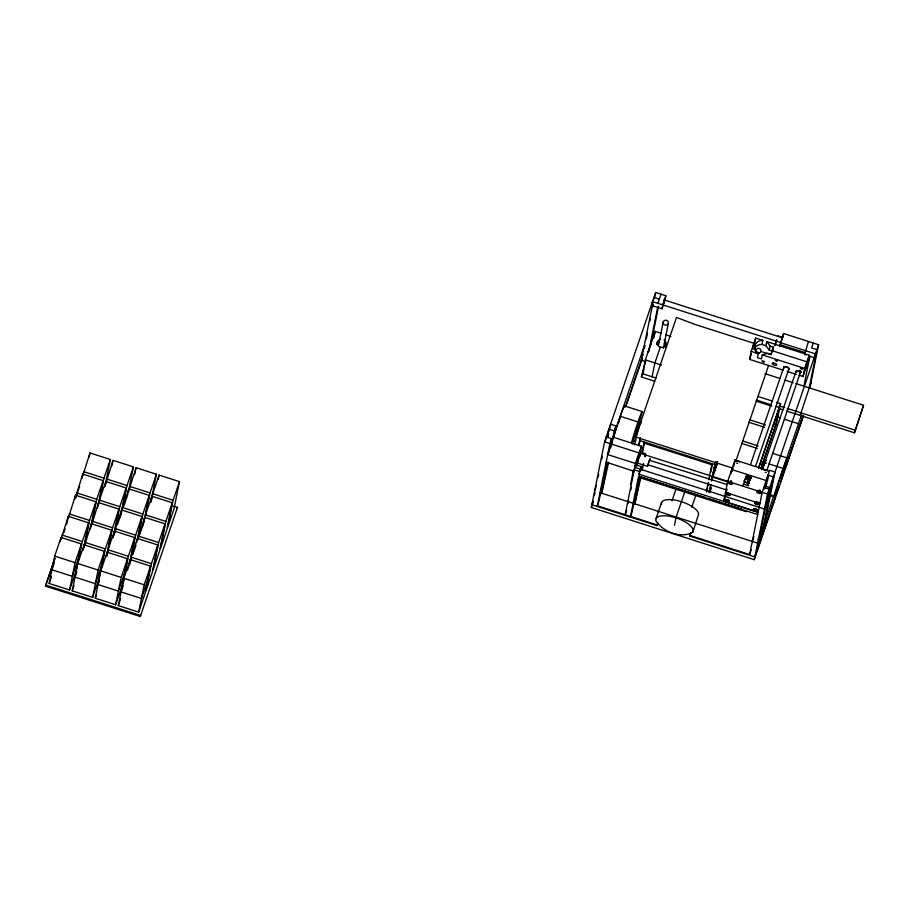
<?xml version="1.0" encoding="UTF-8"?>
<svg xmlns="http://www.w3.org/2000/svg" width="909" height="909" viewBox="0 0 909 909"><rect width="100%" height="100%" fill="white"/><g stroke="black" fill="none" stroke-linecap="round" stroke-linejoin="round"><path stroke-width="1.36" d="M638.073 460.533L637.016 464.34L637.527 463.363M639.97 455.898L640.47 453.773L639.391 456.511M727.143 484.577L649.64 460.329M731.95 471.248L732.211 470.339M781.092 342.102L781.24 341.045M782.194 338.739L782.41 337.784L663.797 299.8M766.242 480.77L766.344 480.509M766.412 482.224C767.514 479.293 766.173 483.009 765.889 481.781M766.81 502.245L768.15 498.155L766.173 504.131M656.059 518.596L655.764 520.596C662.434 531.765 681.307 539.026 692.851 532.151L698.68 513.971A19.623 7.613 18.9 0 0 683.557 502.382L678.682 500.859A19.623 7.613 18.9 0 0 661.604 502.416L656.059 518.596A19.623 7.613 18.9 0 1 673.137 517.039L678.023 518.562A19.623 7.613 18.9 0 1 693.147 530.152L692.851 532.151M661.309 504.415L661.604 502.416M173.483 506.086L177.494 507.37L140.293 616.507L45.45 586.135L54.801 558.376M49.177 583.464L54.688 556.126L61.085 537.458L81.446 543.98L75.936 571.318L69.55 589.986L49.177 583.464L51.461 576.795M60.255 541.559L61.085 537.458M61.096 539.105L68.311 516.335L88.673 522.857L83.719 547.457M66.652 524.538L68.311 516.335M68.323 517.982L75.538 495.212L95.911 501.734L90.252 529.186M74.708 499.314L75.538 495.212M75.277 498.223L82.764 474.089L103.137 480.611L98.172 505.211M81.935 478.191L82.764 474.089M82.776 475.737L89.991 452.966L110.364 459.488L104.853 486.826M89.162 457.068L89.991 452.966M69.55 589.986L75.061 562.648L81.446 543.98M92.593 597.372L98.104 570.034L77.731 563.512L84.128 544.832L104.49 551.354L98.979 578.692L92.593 597.372L72.22 590.85L82.287 541.525L88.673 522.857M83.026 550.309L84.128 544.832M83.855 547.854L91.355 523.709L111.716 530.231L106.489 556.206M84.276 546.377L89.514 520.403L95.911 501.734M91.082 526.731L98.581 502.586L118.954 509.108L113.011 537.923M91.786 523.891L96.74 499.28L103.137 480.611M97.479 508.063L98.581 502.586M98.32 505.609L103.967 478.157L110.364 459.488M105.546 484.486L113.034 460.34L133.407 466.862L128.169 492.837M111.932 465.806L113.034 460.34M115.636 604.746L121.147 577.408L100.774 570.886L107.171 552.217L127.533 558.74L122.022 586.078L115.636 604.746L95.263 598.224L105.33 548.911L111.716 530.231M106.342 556.319L107.171 552.217M106.626 556.603L108.001 549.763L114.398 531.095L134.759 537.617L129.248 564.955M107.319 553.751L112.557 527.788L118.954 509.108M113.852 535.481L115.227 528.64L121.624 509.972L141.997 516.494L136.611 542.571M114.545 532.629L119.783 506.665L126.181 487.985L105.808 481.463L99.422 500.143L119.783 506.665M120.249 516.801L121.624 509.972M120.942 513.96L126.181 487.985M121.079 514.358L127.01 485.542L133.407 466.862M128.294 491.576L128.851 488.849L149.224 495.371L143.713 522.709M128.862 490.496L136.077 467.726L156.45 474.248L150.939 501.586M134.702 474.555L136.077 467.726M138.679 612.132L144.19 584.794L123.817 578.272L130.214 559.592L150.576 566.114L145.065 593.452L138.679 612.132L118.306 605.61L128.374 556.285L134.759 537.617M129.112 565.057L130.214 559.592M129.396 565.341L131.044 557.149L137.441 538.469L157.802 544.991L152.292 572.329L145.906 591.009L151.417 563.671L157.802 544.991M141.997 516.494L135.6 535.162L130.089 562.501L131.464 558.501M137.452 540.116L144.667 517.346L165.04 523.868L159.518 551.206L153.132 569.886L158.643 542.548L165.04 523.868M137.873 538.651L142.827 514.039L149.224 495.371M143.008 525.55L144.667 517.346M144.679 518.994L150.053 492.917L156.45 474.248M150.792 501.688L151.894 496.223L172.267 502.745L166.756 530.083L160.359 548.763L165.87 521.425L172.267 502.745M151.076 501.973L152.735 493.769L159.12 475.1L179.493 481.622L173.983 508.96L167.586 527.629L173.096 500.291L179.493 481.622M158.291 479.202L159.12 475.1M140.293 616.507L140.509 615.438L45.666 585.066M177.278 508.438L177.494 507.37M803.567 415.618L754.277 559.671L591.327 507.483L604.553 441.876L655.662 292.493L665.82 295.743L665.036 299.64L661.911 308.776L651.753 305.526L652.537 301.629L780.888 342.557M594.486 495.235L595.009 492.61M596.327 486.065L596.463 485.383M598.145 477.077L598.701 474.316M601.769 459.102L602.326 456.341M605.394 441.126L606.223 436.968L611.575 438.683L608.814 452.398M607.257 437.309L608.916 429.128L614.257 430.843L610.984 447.08M608.11 436.502L608.666 433.775M609.212 431.048L610.587 424.23L615.938 425.946L613.677 437.127L607.712 454.58L635.516 463.476L625.017 515.369L626.699 510.46M593.134 501.075L591.873 504.745L657.002 525.607L657.139 524.925L597.361 505.779L609.894 443.581L611.575 438.683M606.701 462.84L599.031 500.882L597.361 505.779M607.973 462.011L601.576 493.723L608.564 462.499M619.029 422.106L620.211 416.277L640.993 422.935M653.469 299.993L653.991 297.391L659.332 299.106M642.993 355.362L643.129 354.68M644.447 348.136L644.97 345.511M646.322 338.807L647.447 333.251M649.912 321.025L650.458 318.309M652.651 307.435L653.196 304.72M654.571 297.925L655.662 292.493M654.639 381.212L641.424 376.985L645.81 360.646M661.07 333.273L655.116 331.365L645.356 359.873L642.561 373.747L656.105 378.087M648.81 351.306L657.718 307.14M650.662 345.545L658.571 306.322M653.707 338.296L655.116 331.365M661.911 308.776L665.82 295.743M657.343 341.898L656.821 344.534A4.5 4.136 11.4 0 1 659.014 342.159M652.105 376.803L654.9 362.93L660.286 347.193M658.502 345.306L663.229 321.877M630.664 484.156L633.528 469.942M638.402 445.808L640.39 437.774M639.163 444.615L640.254 439.172M628.085 503.597L628.642 500.848M630.846 489.86L631.403 487.122M636.766 466.01L637.311 463.295M640.186 452.341L641.413 446.228L613.609 437.32M641.947 452.534L643.867 442.99L711.77 464.738L708.747 479.725M663.32 348.306L668.32 323.502A2.682 2.466 11.4 0 0 665.195 320.263A2.682 2.466 11.4 0 0 663.809 324.308A2.682 2.466 11.4 0 0 668.32 323.502M642.39 452.909L644.583 442.001M758.129 512.381L639.004 474.237L641.231 466.59L635.891 464.885L635.596 466.351L636.482 463.738M639.425 475.555L632.039 512.176L630.369 517.073L638.572 476.384L757.686 514.528M639.004 474.237L641.231 466.59M665.899 344.636L665.377 347.272A4.5 4.136 11.4 0 0 664.399 343.193M640.3 476.714L634.732 504.336L640.856 477.339M641.686 469.805L642.799 464.283M642.254 470.43L643.64 463.522M645.038 456.613L645.595 453.852L640.254 452.137L639.379 454.693M674.455 525.379L676.137 517.062L685.443 489.86M770.116 494.86L775.4 496.553L775.263 497.234L754.834 556.933L689.704 536.083L690.738 532.799M706.27 491.996L708.191 482.452M706.986 491.042L707.532 488.349M708.066 485.656L708.611 482.974M710.804 472.089L712.201 465.169M708.952 492.826L710.599 484.633M715.508 462.045L711.372 480.816L712.645 477.1L728.314 482.122M712.883 474.782L715.338 462.613M709.668 491.849L711.043 485.008M715.713 461.874L712.417 478.179L717.44 463.51M715.872 461.704L713.667 472.6L717.326 461.931M783.138 370.145L749.55 359.385L751.175 351.317L755.697 338.091L762.821 340.375L761.992 344.466L759.992 344.568A7.863 7.238 11.4 0 0 754.22 349.317L756.095 349.908M752.629 348.738L753.436 344.704L755.049 345.227L754.22 349.317M754.618 343.477L755.697 338.091M723.678 501.348L727.711 481.316L735.017 459.977L769.469 471.01M730.904 473.703L731.734 469.544L766.912 480.759M733.768 466.158L735.017 459.977M762.821 340.375L760.822 340.477A7.863 7.238 11.4 0 0 756.754 352.362L758.288 353.601L757.47 357.692L761.412 358.953L762.242 354.862L767.662 353.237L770.923 354.283L773.377 347.124L770.116 346.079L766.764 341.636L765.946 345.727L769.287 350.17L772.548 351.215L773.377 347.124M769.287 350.17L770.116 346.079M743.471 484.179L743.267 485.213L746.823 474.384L746.619 475.407L750.902 476.736L747.959 485.349M771.536 353.771L772.15 350.704L806.908 361.827L805.283 369.895M747.312 482.804L747.982 479.441L744.937 478.998M750.891 476.771L751.107 475.748L747.743 485.554M779.717 346.568L783.626 333.535L818.611 344.738L809.805 388.416M783.626 333.535L782.388 337.955M760.799 468.578L775.741 424.889L779.263 407.402L775.809 406.3M761.708 465.908L762.526 461.852L766.401 463.09M765.73 460.908L765.867 460.227L764.833 463.522M689.851 535.39L749.618 554.535L762.162 492.348L769.707 470.294L775.059 472.01L762.378 534.878M776.547 402.414L780.536 403.687L776.797 422.242L761.492 466.987M764.514 488.894L768.037 475.191L773.377 476.907L760.697 539.776L758.026 538.923M768.037 475.191L765.798 486.281L771.139 487.997L766.946 500.257M767.503 480.713L768.628 475.168M754.277 559.671L767.514 494.053L818.611 344.738M804.545 354.521L808.453 341.489M782.99 469.317L783.172 468.453L768.98 463.908M799.045 375.235L803.011 376.508L804.647 368.44L809.169 355.214L766.764 341.636M806.976 366.077L809.169 355.214M803.886 386.132L809.862 356.51L808.408 360.748L809.351 356.067L814.703 357.771L816.146 353.533M800.17 415.413L810.908 382.95M814.703 357.771L815.487 353.874L780.501 342.67M809.226 387.848L816.93 349.635L811.589 347.931L813.26 343.023M786.774 411.129L854.494 432.809L863.55 405.244L795.841 383.564M863.55 405.244L854.494 432.809M639.891 455.875L640.061 455.023L639.663 455.773M726.348 491.462L726.7 490.076M638.902 455.557C640.584 448.239 633.971 468.828 636.823 462.056M766.207 480.986L766.082 481.429M648.503 463.249L648.128 464.851L726.893 490.076M649.594 460.84C651.844 452.739 646.015 470.055 648.276 464.874M763.162 467.646L764.742 461.454L761.515 469.737M664.047 302.083C665.911 295.664 661.775 308.003 663.638 303.311M654.207 334.796C655.844 328.978 651.98 340.977 654.037 335.353M638.129 458.125L638.55 456.772M638.391 459.499L637.425 463.09L647.651 466.374M638.277 459.647L638.732 458.25M648.571 462.761L648.912 461.704M781.422 340.432L782.41 337.784M780.876 481.634L787.512 458.715A19.623 0.92 -72.2 0 0 783.649 467.408L782.104 471.919A19.623 0.92 -72.2 0 0 775.843 492.951L775.513 495.473L779.343 486.133M638.97 427.753L634.959 441.524L635.914 439.717M637.243 460.863L637.686 459.522M638.732 458.443L639.175 456.909M732.211 470.578L731.984 471.203M75.345 498.337L76.708 494.337M45.45 586.135L55.04 558.126M63.71 532.776L65.084 528.765M75.583 498.087L79.685 486.076M54.222 563.125L51.938 569.795L72.3 576.317L78.697 557.649M76.799 571.841L74.981 577.181L95.343 583.703L101.74 565.023M72.22 590.85L74.049 585.51M98.104 570.034L104.49 551.354M128.851 488.849L122.465 507.517L142.827 514.039M114.727 532.663L116.102 528.663M117.466 524.663L120.67 515.323M123.783 506.211L127.896 494.201M99.388 580.556L98.024 584.555L118.386 591.077L124.783 572.409M95.263 598.224L96.638 594.225M121.147 577.408L127.533 558.74M151.894 496.223L145.508 514.892L165.87 521.425M122.863 583.623L124.226 579.624M127.43 570.284L128.794 566.284M132.828 554.501L136.02 545.161M138.236 538.707L143.247 524.038M123.351 585.271L121.067 591.941L141.429 598.463L147.826 579.783M118.306 605.61L120.59 598.94M144.19 584.794L150.576 566.114M651.753 305.526L653.207 301.288L641.311 360.271L643.981 361.123M614.257 430.843L615.938 425.946M657.889 303.333L661.013 294.198M594.656 490.962L595.906 487.292M612.95 437.502L644.095 346.488M625.301 407.05L642.152 357.816M591.327 507.483L593.145 502.143M626.006 406.118L642.436 358.101M641.424 376.985L643.89 369.861M634.323 444.876L635.652 440.706M635.516 463.476L641.413 446.228M640.652 450.012L639.345 453.83L640.413 454.17M638.572 457.045L634.209 469.783L639.561 471.498M632.448 475.305L633.721 471.589M633.914 471.248L606.178 462.147M644.754 456.307L645.595 453.852M640.845 469.43L634.743 467.26L636.005 463.601L637.073 463.942M657.002 525.607L657.889 523.016M671.978 500.882L676.069 488.928M691.76 507.211L695.851 495.257M749.55 359.385L751.357 354.101M689.704 536.083L690.59 533.492M713.906 472.35L717.565 461.67M710.031 491.917L711.395 487.917M774.9 345.034L776.684 339.807M774.968 345.59L776.763 340.375M735.654 461.647L768.571 365.475M726.757 488.644L725.484 492.394L759.924 503.427M725.859 494.882L723.723 501.132L758.163 512.165M780.876 342.375L780.104 344.636L804.931 352.59M750.459 464.647L783.842 367.1M755.549 466.283L788.932 368.724A2.682 1.034 18.9 0 0 785.921 366.713A2.682 1.034 18.9 0 0 784.081 367.713M758.629 467.703L780.536 403.687M758.674 468.033L779.047 408.482M762.662 468.839L796.079 371.179M799.511 373.02A2.386 0.932 18.9 0 0 800.261 371.736L798.988 371.065L799.238 370.327M766.935 470.226L800.715 371.508M800.806 372.599L801.056 371.861M808.976 357.93L809.703 355.817M803.011 376.508L807.544 363.282M764.969 488.69L766.866 483.145M752.266 541.434L753.947 536.537M768.15 498.325L770.355 491.871M765.389 508.006L769.582 495.746M749.618 554.535L751.3 549.638M759.288 538.253L801.636 414.493M760.844 539.094L756.652 551.354L769.184 489.156L763.844 487.44M762.515 534.197L775.4 496.553M803.033 415.777L785.524 467.249L803.226 415.504M639.072 457.42L639.595 455.716M649.128 461.295L649.719 459.784M632.448 444.001L642.174 412.402A19.623 0.92 -72.2 0 0 638.572 420.231L637.05 424.662A19.623 0.92 -72.2 0 0 631.425 442.91M639.743 425.537L641.254 421.89M788.932 368.724L788.796 368.963A2.682 1.034 18.9 0 1 788.489 369.134A2.534 0.977 18.9 0 0 788.921 368.793L788.887 368.52A2.534 0.977 18.9 0 0 786.387 366.963A2.534 0.977 18.9 0 0 784.103 367.247L784.331 367.838M760.56 491.292L759.129 491.269M805.272 354.999L806.078 354.93M730.075 481.293L730.347 482.009M731.972 482.247L730.87 482.236M756.799 509.176L754.947 508.586M729.404 493.496L728.098 493.155M778.024 335.898L782.842 337.432M761.992 344.466L765.946 345.727M753.936 343.307L695.192 324.49L676.512 317.446L635.596 437.013L733.37 468.328M760.901 351.453A2.534 2.329 11.4 0 0 757.947 348.386A2.534 2.329 11.4 0 0 756.64 352.203A2.534 2.329 11.4 0 0 760.901 351.453L771.332 354.794M751.175 351.317L758.288 353.601M762.242 354.862L804.647 368.44M787.114 371.417L796.386 374.383M665.899 334.819L670.887 336.421M765.026 373.69L779.763 378.405M785.126 380.121L793.159 382.7M645.356 359.873L661.57 365.066M757.936 396.449L772.559 401.13M779.274 405.88L784.637 407.596M787.308 408.448L855.028 430.139M756.379 400.074L770.741 404.675M756.163 401.153L771.832 406.175M778.729 408.55L782.751 409.834M777.831 417.106L780.411 417.935M784.285 419.174L798.477 423.719M773.445 424.151L775.741 424.889M749.777 419.822L765.446 424.844M748.936 422.276L764.605 427.298M742.551 440.945L758.22 445.967M624.54 405.914L642.197 411.561M741.71 443.399L757.379 448.421M772.332 453.227L787.467 458.079M639.481 440.445L714.656 464.522M743.357 484.099L748.811 485.804M604.553 441.876L767.514 494.053M769.98 495.541L775.263 497.234M640.686 469.328L764.492 509.029M641.265 476.975L705.168 497.439M707.838 498.302L741.789 509.165M639.731 477.634L746.187 511.722M599.997 492.678L757.606 543.15M83.605 471.635L103.967 478.157M106.648 479.02L127.01 485.542M129.692 486.395L150.053 492.917M152.735 493.769L173.096 500.291M76.379 492.758L96.74 499.28M69.152 513.88L89.514 520.403M92.195 521.266L112.557 527.788M115.227 528.64L135.6 535.162M138.27 536.026L158.643 542.548M61.914 535.003L82.287 541.525M84.957 542.389L105.33 548.911M108.001 549.763L128.374 556.285M131.044 557.149L151.417 563.671M54.688 556.126L75.061 562.648M798.988 371.065L797.057 370.713A2.386 0.932 18.9 0 0 796.261 371.145L796.795 371.997M799.545 370.44L800.409 370.929M756.424 502.154L758.208 502.177M728.2 499.461L728.075 500.075L726.416 499.45M624.517 406.743A19.623 0.92 -72.2 0 0 620.915 414.584L619.393 419.015A19.623 0.92 -72.2 0 0 613.78 437.252M749.436 483.247A4.386 1.704 18.9 0 1 743.869 480.804M747.982 479.441A4.386 1.704 18.9 0 1 750.027 480.338M800.84 371.315A2.386 0.932 18.9 0 1 800.659 372.224M755.993 352.885A2.534 2.329 11.4 0 1 759.549 353.135M736.62 463.136A2.25 0.875 18.9 0 1 737.722 463.488M735.733 461.068A2.25 0.875 18.9 0 1 737.642 461.011A2.25 0.875 18.9 0 1 739.687 462.113M765.151 472.271A2.25 0.875 18.9 0 1 766.253 472.623M764.151 470.396A2.25 0.875 18.9 0 1 765.901 470.078A2.25 0.875 18.9 0 1 768.23 471.248M757.686 509.688A2.25 0.875 18.9 0 1 753.981 508.495M759.004 503.12A2.25 0.875 18.9 0 1 755.606 502.211M730.097 494.053A2.25 0.875 18.9 0 1 727.075 493.076M729.404 500.416A2.25 0.875 18.9 0 1 727.495 500.473A2.25 0.875 18.9 0 1 725.45 499.359M748.902 483.474A6.318 2.454 18.9 0 1 744.38 481.77M746.732 477.793A6.318 2.454 18.9 0 1 749.845 478.793M747.312 477.282A5.056 1.966 18.9 0 1 750.925 478.645M732.347 482.906A2.25 0.875 18.9 0 1 728.848 481.372M730.575 480.804A2.25 0.875 18.9 0 1 731.677 481.156M761.253 491.974A2.25 0.875 18.9 0 1 758.265 491.349M759.106 489.94A2.25 0.875 18.9 0 1 760.208 490.292M745.596 476.498A6.318 2.454 18.9 0 1 751.618 478.418M664.024 339.841A4.5 4.136 11.4 0 1 664.661 346.42A4.5 4.136 11.4 0 1 657.65 345.079A4.5 4.136 11.4 0 1 660.65 339.193M648.231 351.953L649.571 347.863L648.231 351.953M762.196 361.123C763.81 364.043 766.196 360.6 762.196 361.123M775.354 360.066C776.968 362.986 779.365 359.544 775.354 360.066M800.488 368.111C802.102 371.031 804.488 367.588 800.488 368.111M773.15 363.009L773.116 363.009A2.386 0.932 18.9 0 0 772.764 364.304A2.386 0.932 18.9 0 0 775.968 365.338A2.386 0.932 18.9 0 0 776.229 364.043L775.263 363.475A2.386 0.932 18.9 0 0 773.525 363.021L773.116 363.009M753.777 510.256A2.25 0.875 18.9 0 0 757.436 511.017A2.25 0.875 18.9 0 0 755.027 509.12A2.25 0.875 18.9 0 0 753.777 510.256M755.106 503.688A2.25 0.875 18.9 0 0 758.765 504.45A2.25 0.875 18.9 0 0 756.356 502.552A2.25 0.875 18.9 0 0 755.106 503.688M726.575 494.553A2.25 0.875 18.9 0 0 730.222 495.314A2.25 0.875 18.9 0 0 727.825 493.417A2.25 0.875 18.9 0 0 726.575 494.553M728.813 483.406A2.25 0.875 18.9 0 0 732.472 484.167A2.25 0.875 18.9 0 0 730.063 482.27A2.25 0.875 18.9 0 0 728.813 483.406M757.345 492.542A2.25 0.875 18.9 0 0 761.003 493.303A2.25 0.875 18.9 0 0 758.595 491.417A2.25 0.875 18.9 0 0 757.345 492.542M725.246 501.12A2.25 0.875 18.9 0 0 728.904 501.882A2.25 0.875 18.9 0 0 726.496 499.984A2.25 0.875 18.9 0 0 725.246 501.12"/></g></svg>
